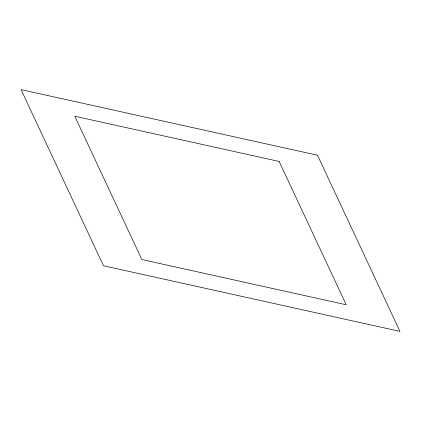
<?xml version="1.0" encoding="UTF-8"?>
<svg xmlns="http://www.w3.org/2000/svg" width="421" height="421" viewBox="0 0 421 421"><rect width="100%" height="100%" fill="white"/><g stroke="black" fill="none" stroke-linecap="round" stroke-linejoin="round"><path stroke-width="0.63" d="M317.508 155.233L21.05 89.62L103.492 265.767L399.95 331.38L317.508 155.233M279.144 161.459L74.785 116.228L141.856 259.541L346.215 304.772L279.144 161.459"/></g></svg>
